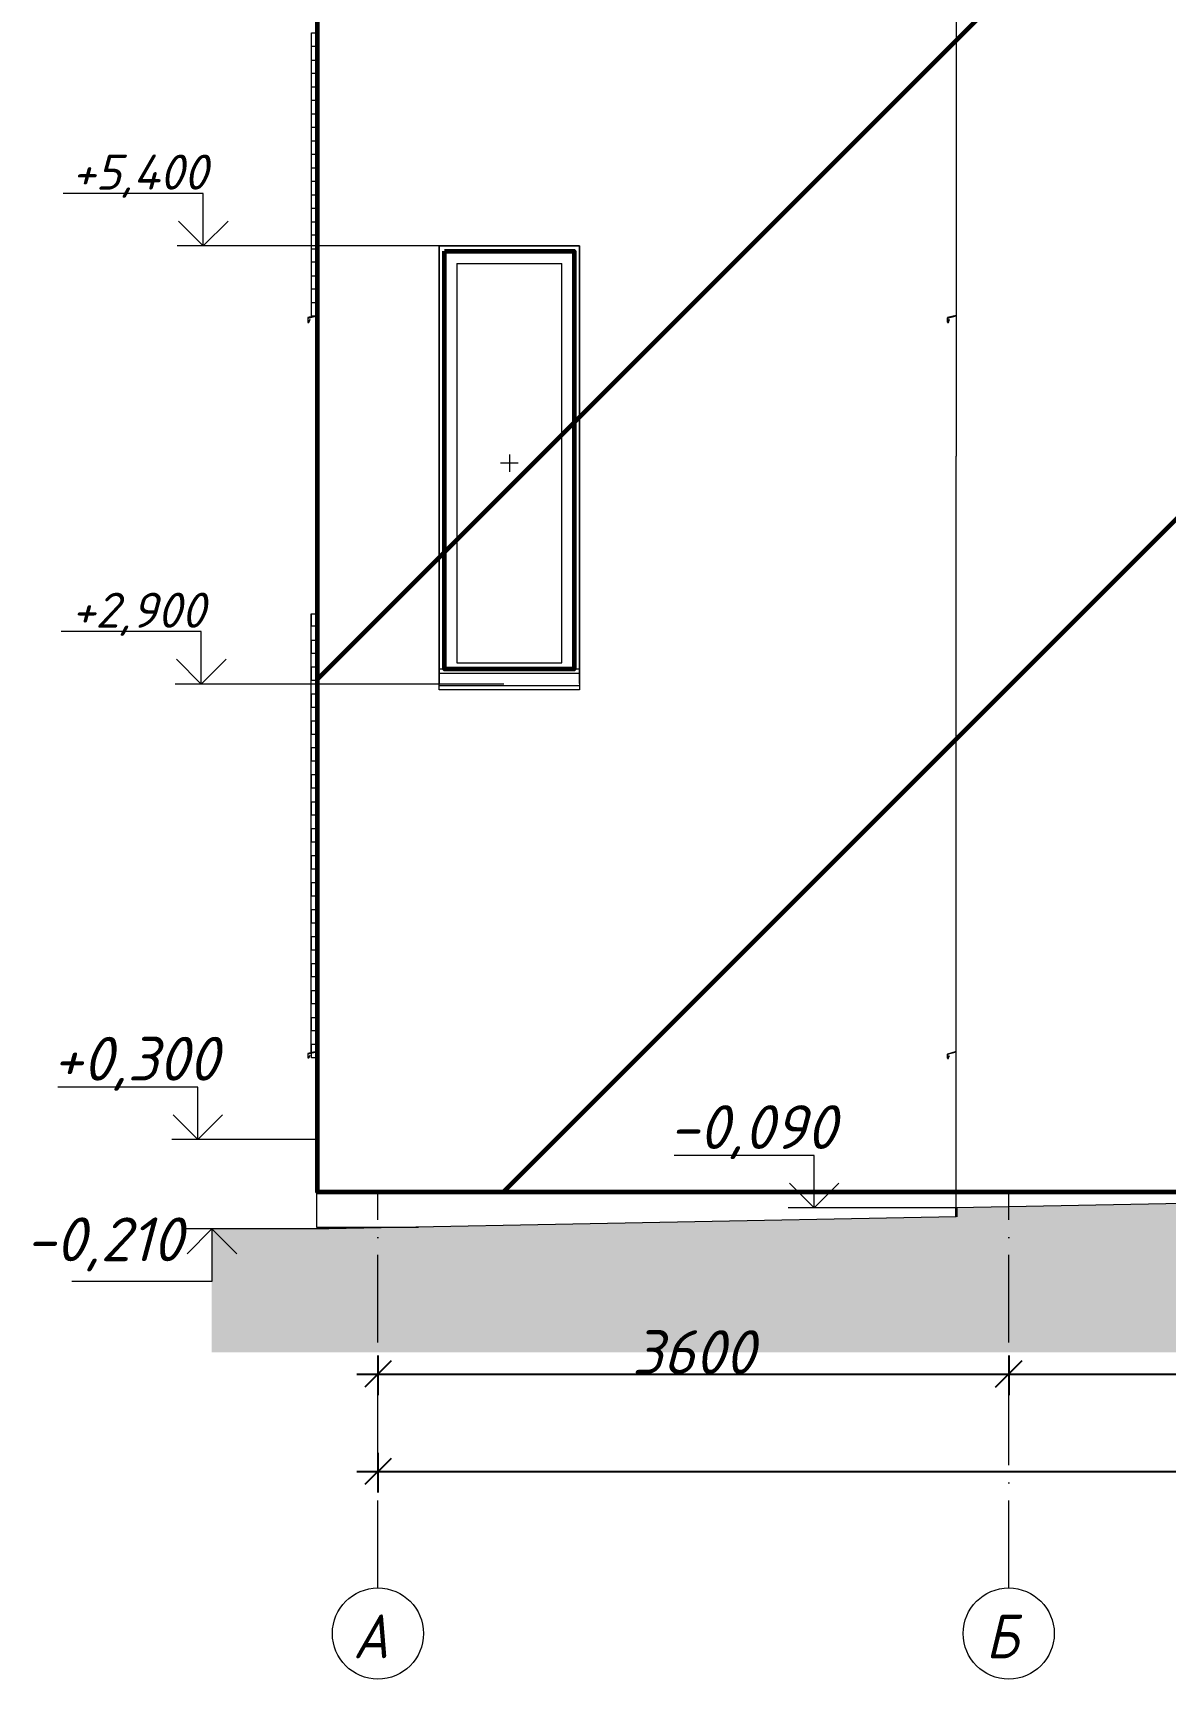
# Model space of a CAD drawing. Header units: millimetres. Extents: x 3914 to 443608, y -156176 to 78197.
# Drawn here: x 425635 to 432097, y -5082 to 4313 of the extents above; entities that cross this region are included whole.
import ezdxf

# ---------------------------------------------------------------- set-up
doc = ezdxf.new("R2010")
doc.units = ezdxf.units.MM
doc.linetypes.add('50_200_ШТРИХ_1Т_ш5_п1_п1_', pattern=[700, 500, -100, 0, -100])
doc.linetypes.add('Штрих', pattern=[635, 317.5, -317.5])
for name, color, linetype, lineweight in [('0) клиннинг', 90, 'Continuous', 60), ('1) Откосы', 102, 'Continuous', 60), ('A-ANNO-DIMS', 7, 'Continuous', 9), ('A-DETL-1', 7, 'Continuous', 13), ('A-DETL-5', 7, 'Continuous', 35), ('A-GLAZ', 7, 'Continuous', 9), ('A-GLAZ-1', 7, 'Continuous', 5), ('A-GLAZ-2', 7, 'Штрих', 5), ('A-WALL', 7, 'Continuous', 5), ('G-ANNO-DIMS', 7, 'Continuous', 9), ('G-ANNO-DIMS-1', 7, 'Continuous', 20), ('I-WALL', 7, 'Continuous', 5), ('Оси', 7, 'Continuous', 9), ('Оси-1', 7, '50_200_ШТРИХ_1Т_ш5_п1_п1_', 9)]:
    doc.layers.add(name, color=color, linetype=linetype, lineweight=lineweight)
doc.layers.add('A-DETL-GENF-1', color=7, linetype='Continuous', lineweight=9, true_color=0x95c8db)
doc.styles.add('ISOCPEUR_I', font='isocpeui.ttf', dxfattribs={"height": 250})
doc.styles.add('ISOCPEUR_I_1', font='isocpeui.ttf', dxfattribs={"height": 230})
doc.dimstyles.new('ISO-2_5_0_9К_БОЛЬШОЙ', dxfattribs={"dimscale": 304.8, "dimtxt": 248.995294, "dimasz": 0.492126, "dimexe": 0.393701, "dimexo": 0, "dimgap": 0, "dimtad": 1, "dimdec": 0, "dimzin": 0, "dimdsep": 46, "dimtxsty": 'ISOCPEUR_I', "dimblk1": 'OBLIQUE', "dimblk2": 'OBLIQUE', "dimsah": 1, "dimcen": 0.09, "dimdle": 0.393701, "dimazin": 0, "dimtfac": 1, "dimtdec": 4, "dimtix": 1, "dimtmove": 0, "dimatfit": 3, "dimfxl": 1, "dimtvp": 1, "dimtolj": 1, "dimtzin": 0, "dimarcsym": 2})

# ---------------------------------------------------------------- blocks, each defined once
blk = doc.blocks.new('Окно_СКБ_1Ст_БезПР - ОК-22_800х2500_h_ глухое-34006729-АР2_Фасад в А-Г копия 1')
at = {"layer": 'A-GLAZ-1'}
for p, q in [((350, 9600), (350, 7102.5)), ((1150, 9600), (350, 9600)), ((1150, 7102.5), (1150, 9600)), ((380, 7185), (380, 9570)), ((380, 9570), (450, 9570)), ((450, 9570), (1050, 9570)), ((450, 9500), (450, 7220)), ((450, 9500), (1050, 9500)), ((1050, 9570), (1120, 9570)), ((1050, 7220), (1050, 9500)), ((1120, 9570), (1120, 7185)), ((450, 7220), (1050, 7220))]:
    blk.add_line(p, q, dxfattribs=at)
at = {"layer": 'A-GLAZ-2'}
for p, q in [((750, 8410), (750, 8310)), ((800, 8360), (700, 8360))]:
    blk.add_line(p, q, dxfattribs=at)
blk = doc.blocks.new('WNW_Отлив - Отлив_металлический-33822956-АР2_Фасад в А-Г копия 1')
at = {"layer": 'A-GLAZ-1'}
for p, q in [((-399, 4987.2), (-355.6, 4999.9)), ((-367.2, 4997.5), (-399, 4988.3)), ((-400, 4966), (-400, 4963)), ((-400, 4963), (-394, 4963)), ((-399, 4964), (-399, 4966)), ((-394.7, 4964), (-399, 4964)), ((-394, 4966), (-394.7, 4964)), ((-394, 4963), (-388.9, 4977.1)), ((-388.9, 4977.1), (-389.8, 4977.4))]:
    blk.add_line(p, q, dxfattribs=at)
blk = doc.blocks.new('WNW_Отлив - Отлив_металлический-33828275-АР2_Фасад в А-Г копия 1')
at = {"layer": 'A-GLAZ-1'}
for p, q in [((-350, 9202.5), (-400, 9191)), ((-400, 9191), (-400, 9166)), ((-400, 9166), (-394, 9166)), ((-399, 9190.2), (-350, 9201.5)), ((-399, 9167), (-399, 9190.2)), ((-394.7, 9167), (-399, 9167)), ((-389.8, 9180.4), (-394.7, 9167)), ((-394, 9166), (-388.9, 9180.1)), ((-388.9, 9180.1), (-389.8, 9180.4))]:
    blk.add_line(p, q, dxfattribs=at)
blk = doc.blocks.new('WNW_Отлив - Отлив_металлический-V103-АР2_Фасад в А-Г копия 1')
at = {"layer": 'A-GLAZ-1'}
for p, q in [((3299.8, 5002.5), (3250, 4991)), ((3250, 4991), (3250, 4988)), ((3251, 4990.2), (3282.8, 4997.5)), ((3251, 4988.3), (3251, 4990.2)), ((3260.2, 4980.4), (3255.3, 4967)), ((3261.1, 4980.1), (3260.2, 4980.4)), ((3260.2, 4977.4), (3261.1, 4980.1)), ((3250.9, 4966), (3256, 4966)), ((3255.3, 4967), (3251, 4967))]:
    blk.add_line(p, q, dxfattribs=at)
blk = doc.blocks.new('WNW_Отлив - Отлив_металлический-33966382-АР2_Фасад в А-Г копия 1')
at = {"layer": 'A-GLAZ-1'}
for p, q in [((3300, 5002.5), (3250, 4988)), ((3250, 4988), (3250, 4963)), ((3251, 4987.2), (3300, 5001.5)), ((3251, 4964), (3251, 4987.2)), ((3250, 4963), (3256, 4963)), ((3255.3, 4964), (3251, 4964)), ((3260.2, 4977.4), (3255.3, 4964)), ((3256, 4963), (3261.1, 4977.1)), ((3261.1, 4977.1), (3260.2, 4977.4))]:
    blk.add_line(p, q, dxfattribs=at)
blk = doc.blocks.new('WNW_Отлив - Отлив_металлический-V104-АР2_Фасад в А-Г копия 1')
at = {"layer": 'A-GLAZ-1'}
for p, q in [((3300, 802.5), (3250, 788)), ((3250, 788), (3250, 763)), ((3250, 763), (3256, 763)), ((3251, 787.2), (3300, 801.5)), ((3251, 764), (3251, 787.2)), ((3255.3, 764), (3251, 764)), ((3260.2, 777.4), (3255.3, 764)), ((3256, 763), (3261.1, 777.1)), ((3261.1, 777.1), (3260.2, 777.4))]:
    blk.add_line(p, q, dxfattribs=at)
blk = doc.blocks.new('WNW_Отлив - Отлив_металлический-34006731-АР2_Фасад в А-Г копия 1')
at = {"layer": 'A-GLAZ-1'}
for p, q in [((1150, 7185), (350, 7185)), ((1150, 7160), (350, 7160)), ((350, 7091), (350, 7102.5)), ((350, 7066), (350, 7091)), ((350, 7091), (1150, 7091)), ((1150, 7066), (350, 7066)), ((1150, 7102.5), (1150, 7091)), ((1150, 7091), (1150, 7066))]:
    blk.add_line(p, q, dxfattribs=at)
blk = doc.blocks.new('Ось сетки - Круг_Ø6_00__ISO-2_5_0_9K_ кружки поменьше-23056867-АР2_Фасад в А-Г копия 1')
at = {"layer": 'Оси'}
blk.add_circle((0, -2518.7), 260, dxfattribs=at)
blk = doc.blocks.new('_Oblique')
at = {"color": 0, "linetype": 'ByBlock', "lineweight": -2}
blk.add_line((-0.5, -0.5), (0.5, 0.5), dxfattribs=at)
blk = doc.blocks.new('*D982')
at = {"layer": 'A-ANNO-DIMS', "color": 0, "lineweight": -2, "transparency": 16777216}
for p, q in [((427604.4, -3234.4), (427604.4, -3460.5)), ((431204.4, -3234.4), (431204.4, -3460.5)), ((427484.4, -3340.5), (431324.4, -3340.5))]:
    blk.add_line(p, q, dxfattribs=at)
at = {"layer": 'Defpoints', "color": 0, "transparency": 16777216}
for p in [(427604.4, -3234.4), (431204.4, -3234.4), (431204.4, -3340.5)]:
    blk.add_point(p, dxfattribs=at)
at = {"layer": 'A-ANNO-DIMS', "color": 0, "lineweight": -2, "transparency": 16777216, "xscale": 150, "yscale": 150, "zscale": 150, "rotation": 180}
blk.add_blockref('_Oblique', (427604.4, -3340.5), dxfattribs=at)
at = {"layer": 'A-ANNO-DIMS', "color": 0, "lineweight": -2, "transparency": 16777216, "xscale": 150, "yscale": 150, "zscale": 150}
blk.add_blockref('_Oblique', (431204.4, -3340.5), dxfattribs=at)
at = {"layer": 'A-ANNO-DIMS', "color": 0, "transparency": 16777216, "insert": (429404.4, -3215.5), "char_height": 250, "width": 758.478, "attachment_point": 5, "style": 'ISOCPEUR_I'}
blk.add_mtext('\\A1;3600', dxfattribs=at)
blk = doc.blocks.new('*D983')
at = {"layer": 'A-ANNO-DIMS', "color": 0, "lineweight": -2, "transparency": 16777216}
for p, q in [((431204.4, -3234.4), (431204.4, -3460.5)), ((435404.4, -3234.4), (435404.4, -3460.5)), ((431084.4, -3340.5), (435524.4, -3340.5))]:
    blk.add_line(p, q, dxfattribs=at)
at = {"layer": 'Defpoints', "color": 0, "transparency": 16777216}
for p in [(431204.4, -3234.4), (435404.4, -3234.4), (435404.4, -3340.5)]:
    blk.add_point(p, dxfattribs=at)
at = {"layer": 'A-ANNO-DIMS', "color": 0, "lineweight": -2, "transparency": 16777216, "xscale": 150, "yscale": 150, "zscale": 150, "rotation": 180}
blk.add_blockref('_Oblique', (431204.4, -3340.5), dxfattribs=at)
at = {"layer": 'A-ANNO-DIMS', "color": 0, "lineweight": -2, "transparency": 16777216, "xscale": 150, "yscale": 150, "zscale": 150}
blk.add_blockref('_Oblique', (435404.4, -3340.5), dxfattribs=at)
at = {"layer": 'A-ANNO-DIMS', "color": 0, "transparency": 16777216, "insert": (433304.4, -3215.5), "char_height": 250, "width": 781.462, "attachment_point": 5, "style": 'ISOCPEUR_I'}
blk.add_mtext('\\A1;4200', dxfattribs=at)
blk = doc.blocks.new('*D985')
at = {"layer": 'A-ANNO-DIMS', "color": 0, "lineweight": -2, "transparency": 16777216}
for p, q in [((427604.4, -3790.9), (427604.4, -4016.9)), ((438104.4, -3790.9), (438104.4, -4016.9)), ((427484.4, -3896.9), (438224.4, -3896.9))]:
    blk.add_line(p, q, dxfattribs=at)
at = {"layer": 'Defpoints', "color": 0, "transparency": 16777216}
for p in [(427604.4, -3790.9), (438104.4, -3790.9), (438104.4, -3896.9)]:
    blk.add_point(p, dxfattribs=at)
at = {"layer": 'A-ANNO-DIMS', "color": 0, "lineweight": -2, "transparency": 16777216, "xscale": 150, "yscale": 150, "zscale": 150, "rotation": 180}
blk.add_blockref('_Oblique', (427604.4, -3896.9), dxfattribs=at)
at = {"layer": 'A-ANNO-DIMS', "color": 0, "lineweight": -2, "transparency": 16777216, "xscale": 150, "yscale": 150, "zscale": 150}
blk.add_blockref('_Oblique', (438104.4, -3896.9), dxfattribs=at)
at = {"layer": 'A-ANNO-DIMS', "color": 0, "transparency": 16777216, "insert": (432854.4, -3771.9), "char_height": 250, "width": 890.637, "attachment_point": 5, "style": 'ISOCPEUR_I'}
blk.add_mtext('\\A1;10500', dxfattribs=at)
blk = doc.blocks.new('Высотные отметки - Стрелка_Верх-17668718-АР2_Фасад в А-Г копия 1')
at = {"layer": 'G-ANNO-DIMS'}
for p, q in [((-1028.2, 600), (-1828.2, 600)), ((-1028.2, 300), (-1028.2, 600)), ((-876.6, 300), (-1176.6, 300))]:
    blk.add_line(p, q, dxfattribs=at)
at = {"layer": 'G-ANNO-DIMS-1'}
for q in [(-1169.7, 441.4), (-886.8, 441.4)]:
    blk.add_line((-1028.2, 300), q, dxfattribs=at)
blk = doc.blocks.new('Высотные отметки - Стрелка_Низ-17668717-АР2_Фасад в А-Г копия 1')
at = {"layer": 'G-ANNO-DIMS'}
for p, q in [((-797.8, -210), (-1097.8, -210)), ((-947.9, -210), (-947.9, -510)), ((-947.9, -510), (-1747.9, -510))]:
    blk.add_line(p, q, dxfattribs=at)
at = {"layer": 'G-ANNO-DIMS-1'}
for q in [(-1089.3, -351.4), (-806.4, -351.4)]:
    blk.add_line((-947.9, -210), q, dxfattribs=at)

msp = doc.modelspace()

# ---------------------------------------------------------------- hatches: boundary and pattern name
at = {"layer": '0) клиннинг'}
h = msp.add_hatch(dxfattribs=at)
h.set_pattern_fill('ANSI31', color=256, scale=888)
h.paths.add_polyline_path([(437806.4, 11627.2), (427259, 11627.2), (427259, -2302.8), (435034.4, -2302.8), (435034.4, 1357.2), (433414.4, 1357.2), (433409.4, 2718.7), (434034.8, 2718.7), (434024.4, 2482.2), (437806.4, 2482.2)])
at = {"layer": 'A-DETL-GENF-1'}
msp.add_hatch(color=256, dxfattribs=at).paths.add_polyline_path([(426654.4, -3216.6), (439454.4, -3216.6), (439454.4, -2302.8), (434969.4, -2302.8), (434969.4, -2312.8), (430904.4, -2392.8), (430904.4, -2442.8), (427324.4, -2512.8), (426654.4, -2512.8), (426654.4, -2672.8)], flags=0)

# ---------------------------------------------------------------- linework, layer by layer
at = {"layer": '0) клиннинг'}
msp.add_lwpolyline([(437806.4, -2302.8), (427259, -2302.8), (427259, 11627.2), (437806.4, 11627.2)], close=True, dxfattribs=at)
at = {"layer": '1) Откосы'}
msp.add_lwpolyline([(427984.4, 3067.2), (428724.4, 3067.2), (428724.4, 682.2), (427984.4, 682.2)], close=True, dxfattribs=at)
at = {"layer": 'A-DETL-1'}
for p, q in [((434969.4, -2312.8), (430904.4, -2392.8)), ((427324.4, -2512.8), (426654.4, -2512.8)), ((430904.4, -2442.8), (427324.4, -2512.8))]:
    msp.add_line(p, q, dxfattribs=at)
at = {"layer": 'A-DETL-5'}
msp.add_line((430904.4, -2392.8), (430904.4, -2442.8), dxfattribs=at)
at = {"layer": 'A-WALL'}
for p, q in [((427254.4, 11473.2), (427254.4, -2502.8)), ((430904.4, 6097.2), (430904.4, 1897.2)), ((427954.4, 599.7), (427954.4, 3097.2)), ((427954.4, 3097.2), (428754.4, 3097.2)), ((428754.4, 3097.2), (428754.4, 599.7)), ((430904.4, -2392.8), (430904.4, 1897.2)), ((427254.4, -2502.8), (427835.8, -2502.8)), ((427402.4, -2511.3), (427402.4, -2502.8))]:
    msp.add_line(p, q, dxfattribs=at)
at = {"layer": 'G-ANNO-DIMS'}
for p, q in [((428374.5, 3097.2), (426607, 3097.2)), ((428322, 597.2), (426595.7, 597.2)), ((427254.4, -2002.8), (426576.2, -2002.8)), ((430904.4, -2392.8), (430094.1, -2392.8)), ((426755.1, -2512.8), (426656.5, -2512.8)), ((426878.3, -2512.8), (426755.1, -2512.8))]:
    msp.add_line(p, q, dxfattribs=at)
at = {"layer": 'I-WALL'}
for p, q in [((427224.4, 4235.8), (427224.4, 4312.8)), ((427224.4, 4312.8), (427254.4, 4312.8)), ((427224.4, 4158.2), (427224.4, 4235.8)), ((427254.4, 4235.8), (427224.4, 4235.8)), ((427224.4, 4081.2), (427224.4, 4158.2)), ((427224.4, 4158.2), (427254.4, 4158.2)), ((427224.4, 4004.8), (427224.4, 4081.2)), ((427254.4, 4081.2), (427224.4, 4081.2)), ((427224.4, 3927.8), (427224.4, 4004.8)), ((427224.4, 4004.8), (427254.4, 4004.8)), ((427224.4, 3850.6), (427224.4, 3927.8)), ((427254.4, 3927.8), (427224.4, 3927.8)), ((427224.4, 3773.6), (427224.4, 3850.6)), ((427224.4, 3850.6), (427254.4, 3850.6)), ((427224.4, 3696.6), (427224.4, 3773.6)), ((427254.4, 3773.6), (427224.4, 3773.6)), ((427224.4, 3619.6), (427224.4, 3696.6)), ((427224.4, 3696.6), (427254.4, 3696.6)), ((427224.4, 3542.5), (427224.4, 3619.6)), ((427254.4, 3619.6), (427224.4, 3619.6)), ((427224.4, 3465.5), (427224.4, 3542.5)), ((427224.4, 3542.5), (427254.4, 3542.5)), ((427224.4, 3388.7), (427224.4, 3465.5)), ((427254.4, 3465.5), (427224.4, 3465.5)), ((427224.4, 3311.7), (427224.4, 3388.7)), ((427224.4, 3388.7), (427254.4, 3388.7)), ((427224.4, 3235.2), (427224.4, 3311.7)), ((427254.4, 3311.7), (427224.4, 3311.7)), ((427224.4, 3158.2), (427224.4, 3235.2)), ((427224.4, 3235.2), (427254.4, 3235.2)), ((427224.4, 3080.7), (427224.4, 3158.2)), ((427254.4, 3158.2), (427224.4, 3158.2)), ((427224.4, 3003.7), (427224.4, 3080.7)), ((427224.4, 3080.7), (427254.4, 3080.7)), ((427224.4, 2926.8), (427224.4, 3003.7)), ((427254.4, 3003.7), (427224.4, 3003.7)), ((427224.4, 2849.8), (427224.4, 2926.8)), ((427224.4, 2926.8), (427254.4, 2926.8)), ((427224.4, 2774.1), (427224.4, 2849.8)), ((427254.4, 2849.8), (427224.4, 2849.8)), ((427224.4, 2697.1), (427224.4, 2774.1)), ((427224.4, 2774.1), (427254.4, 2774.1)), ((427242.9, 2697.1), (427224.4, 2697.1)), ((427254.4, 2697.1), (427247.3, 2697.1)), ((427222.4, -1503.9), (427222.4, 997.2)), ((427222.4, 997.2), (427224.4, 997.2)), ((427224.4, 928.2), (427224.4, 997.2)), ((427224.4, 997.2), (427254.4, 997.2)), ((427254.4, 928.2), (427224.4, 928.2)), ((427224.4, 771.3), (427224.4, 848.3)), ((427224.4, 848.3), (427254.4, 848.3)), ((427252.4, 928.2), (427252.4, 848.3)), ((427254.4, 771.3), (427224.4, 771.3)), ((427252.4, 771.3), (427252.4, 694.3)), ((427224.4, 617.3), (427224.4, 694.3)), ((427224.4, 694.3), (427254.4, 694.3)), ((427254.4, 617.3), (427224.4, 617.3)), ((427252.4, 617.3), (427252.4, 540.3)), ((427224.4, 463.3), (427224.4, 540.3)), ((427224.4, 540.3), (427254.4, 540.3)), ((427254.4, 463.3), (427224.4, 463.3)), ((427224.4, 309.3), (427224.4, 386.3)), ((427224.4, 386.3), (427254.4, 386.3)), ((427252.4, 463.3), (427252.4, 386.3)), ((427254.4, 309.3), (427224.4, 309.3)), ((427252.4, 309.3), (427252.4, 234.3)), ((427224.4, 157.3), (427224.4, 234.3)), ((427224.4, 234.3), (427254.4, 234.3)), ((427254.4, 157.3), (427224.4, 157.3)), ((427252.4, 157.3), (427252.4, 80.3)), ((427224.4, 3.3), (427224.4, 80.3)), ((427224.4, 80.3), (427254.4, 80.3)), ((427254.4, 3.3), (427224.4, 3.3)), ((427252.4, 3.3), (427252.4, -74.3)), ((427224.4, -151.3), (427224.4, -74.3)), ((427224.4, -74.3), (427254.4, -74.3)), ((427254.4, -151.3), (427224.4, -151.3)), ((427252.4, -151.3), (427252.4, -227.7)), ((427224.4, -304.7), (427224.4, -227.7)), ((427224.4, -227.7), (427254.4, -227.7)), ((427254.4, -304.7), (427224.4, -304.7)), ((427252.4, -304.7), (427252.4, -381.9)), ((427224.4, -458.9), (427224.4, -381.9)), ((427224.4, -381.9), (427254.4, -381.9)), ((427254.4, -458.9), (427224.4, -458.9)), ((427252.4, -458.9), (427252.4, -535.9)), ((427224.4, -612.9), (427224.4, -535.9)), ((427224.4, -535.9), (427254.4, -535.9)), ((427254.4, -612.9), (427224.4, -612.9)), ((427252.4, -612.9), (427252.4, -690)), ((427224.4, -767), (427224.4, -690)), ((427224.4, -690), (427254.4, -690)), ((427254.4, -767), (427224.4, -767)), ((427224.4, -920.8), (427224.4, -843.8)), ((427224.4, -843.8), (427254.4, -843.8)), ((427252.4, -767), (427252.4, -843.8)), ((427254.4, -920.8), (427224.4, -920.8)), ((427252.4, -920.8), (427252.4, -997.3)), ((427224.4, -1074.3), (427224.4, -997.3)), ((427224.4, -997.3), (427254.4, -997.3)), ((427254.4, -1074.3), (427224.4, -1074.3)), ((427252.4, -1074.3), (427252.4, -1151.8)), ((427224.4, -1228.8), (427224.4, -1151.8)), ((427224.4, -1151.8), (427254.4, -1151.8)), ((427254.4, -1228.8), (427224.4, -1228.8)), ((427224.4, -1382.7), (427224.4, -1305.7)), ((427224.4, -1305.7), (427254.4, -1305.7)), ((427252.4, -1228.8), (427252.4, -1305.7)), ((427254.4, -1382.7), (427224.4, -1382.7)), ((427252.4, -1382.7), (427252.4, -1458.4)), ((427224.4, -1507.2), (427224.4, -1458.4)), ((427224.4, -1458.4), (427254.4, -1458.4)), ((427224.4, -1503.9), (427222.4, -1503.9)), ((427224.4, -1535.4), (427224.4, -1508.1)), ((427254.4, -1535.4), (427224.4, -1535.4))]:
    msp.add_line(p, q, dxfattribs=at)
at = {"layer": 'Оси-1'}
for p, q in [((427604.4, -4561.5), (427604.4, -2302.8)), ((431204.4, -4561.5), (431204.4, -2302.8))]:
    msp.add_line(p, q, dxfattribs=at)

# ---------------------------------------------------------------- block references
at = {"layer": 'A-GLAZ'}
for name, p in [('Окно_СКБ_1Ст_БезПР - ОК-22_800х2500_h_ глухое-34006729-АР2_Фасад в А-Г копия 1', (427604.4, -6502.8)), ('WNW_Отлив - Отлив_металлический-33828275-АР2_Фасад в А-Г копия 1', (427604.4, -6502.8)), ('WNW_Отлив - Отлив_металлический-33822956-АР2_Фасад в А-Г копия 1', (427604.4, -2302.8)), ('WNW_Отлив - Отлив_металлический-V103-АР2_Фасад в А-Г копия 1', (427604.4, -2302.8)), ('WNW_Отлив - Отлив_металлический-33966382-АР2_Фасад в А-Г копия 1', (427604.4, -2302.8)), ('WNW_Отлив - Отлив_металлический-34006731-АР2_Фасад в А-Г копия 1', (427604.4, -6502.8)), ('WNW_Отлив - Отлив_металлический-33828275-АР2_Фасад в А-Г копия 1', (427604.4, -10702.8)), ('WNW_Отлив - Отлив_металлический-V104-АР2_Фасад в А-Г копия 1', (427604.4, -2302.8))]:
    msp.add_blockref(name, p, dxfattribs=at)
at = {"layer": 'G-ANNO-DIMS'}
for name, p in [('Высотные отметки - Стрелка_Верх-17668718-АР2_Фасад в А-Г копия 1', (427635.3, 2797.2)), ('Высотные отметки - Стрелка_Верх-17668718-АР2_Фасад в А-Г копия 1', (427623.9, 297.2)), ('Высотные отметки - Стрелка_Верх-17668718-АР2_Фасад в А-Г копия 1', (427604.4, -2302.8)), ('Высотные отметки - Стрелка_Верх-17668718-АР2_Фасад в А-Г копия 1', (431122.4, -2692.8)), ('Высотные отметки - Стрелка_Низ-17668717-АР2_Фасад в А-Г копия 1', (427604.4, -2302.8))]:
    msp.add_blockref(name, p, dxfattribs=at)
at = {"layer": 'Оси'}
for p in [(427604.4, -2302.8), (431204.4, -2302.8)]:
    msp.add_blockref('Ось сетки - Круг_Ø6_00__ISO-2_5_0_9K_ кружки поменьше-23056867-АР2_Фасад в А-Г копия 1', p, dxfattribs=at)

# ---------------------------------------------------------------- texts
at = {"layer": 'G-ANNO-DIMS', "attachment_point": 1, "line_spacing_factor": 1.149209}
for s, insert, char_height, width, style in [('+5,400', (425856.5, 3618.5), 200, 865.28, 'ISOCPEUR_I_1'), ('+2,900', (425855.1, 1118.5), 200, 841.377, 'ISOCPEUR_I_1'), ('+0,300', (425748, -1416.2), 250, 1051.687, 'ISOCPEUR_I'), ('-0,090', (429265.9, -1806.2), 250, 1051.687, 'ISOCPEUR_I'), ('-0,210', (425593.6, -2446.9), 250, 997.908, 'ISOCPEUR_I')]:
    msp.add_mtext(s, dxfattribs=dict(at, insert=insert, char_height=char_height, width=width, style=style))
at = {"layer": 'Оси', "char_height": 250, "attachment_point": 1, "style": 'ISOCPEUR_I'}
for s, insert, width in [('\\fISOCPEUR|b0|i1|c204|p34|;\\W.9;А', (427462, -4712.7), 252.532), ('\\fISOCPEUR|b0|i1|c204|p34|;\\W.9;Б', (431073.7, -4712.7), 223.671)]:
    msp.add_mtext(s, dxfattribs=dict(at, insert=insert, width=width))

# ---------------------------------------------------------------- dimensions: what is measured, and where the dimension line sits
at = {"layer": 'A-ANNO-DIMS'}
for base, p1, p2, override, picture, middle in [((431204.4, -3340.5), (427604.4, -3234.4), (431204.4, -3234.4), {"dimpost": '<>', "dimfxl": 3600}, '*D982', (429404.4, -3215.5)), ((435404.4, -3340.5), (431204.4, -3234.4), (435404.4, -3234.4), {"dimpost": '<>', "dimfxl": 4200}, '*D983', (433304.4, -3215.5)), ((438104.4, -3896.9), (427604.4, -3790.9), (438104.4, -3790.9), {"dimpost": '<>', "dimfxl": 10500}, '*D985', (432854.4, -3771.9))]:
    dim = msp.add_linear_dim(base=base, p1=p1, p2=p2, dimstyle='ISO-2_5_0_9К_БОЛЬШОЙ', override=override, dxfattribs=at)
    dim.commit()
    dim.dimension.update_dxf_attribs({"geometry": picture, "text_midpoint": middle})

doc.saveas('drawing.dxf')
